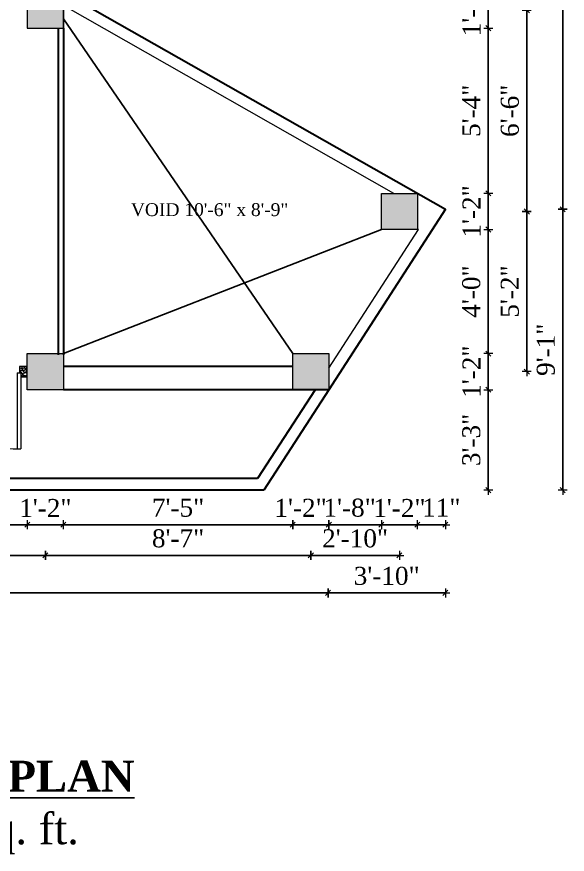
# Model space of a CAD drawing. Header units: inches. Extents: x 149946 to 166271, y -29520 to -26192.
# Drawn here: x 157038.2 to 157251.8, y -26790.3 to -26465.3 of the extents above; entities that cross this region are included whole.
import ezdxf

# ---------------------------------------------------------------- set-up
doc = ezdxf.new("R2010")
doc.units = ezdxf.units.IN
doc.header["$LTSCALE"] = 5
doc.header["$MEASUREMENT"] = 0
for name, color, linetype, lineweight in [('A-WALL', 7, 'Continuous', 9), ('Dimension', 7, 'Continuous', 18), ('DOOR', 62, 'Continuous', 0)]:
    doc.layers.add(name, color=color, linetype=linetype, lineweight=lineweight)
doc.layers.add('dim line', color=7, linetype='Continuous', lineweight=15, true_color=0xfab2b2)
doc.layers.add('TEXT', color=6, linetype='Continuous')
doc.layers.add('WALL', color=7, linetype='Continuous')
doc.styles.add('ordinary', font='times.ttf')
doc.dimstyles.new('Copy of 96', dxfattribs={"dimtxt": 7, "dimasz": 4, "dimexe": 0.5, "dimexo": 0.5, "dimgap": 3, "dimtad": 1, "dimdec": 1, "dimzin": 11, "dimdsep": 46, "dimlunit": 4, "dimtxsty": 'ordinary', "dimblk": 'OBLIQUE', "dimcen": 0.09, "dimse1": 1, "dimse2": 1, "dimclrt": 6, "dimazin": 0, "dimtfac": 1, "dimtdec": 1, "dimtix": 1, "dimtmove": 2, "dimatfit": 3, "dimldrblk": 'leader', "dimfxl": 0.5, "dimfxlon": 1, "dimtolj": 1, "dimtzin": 0, "dimarcsym": 0})

# ---------------------------------------------------------------- blocks, each defined once
blk = doc.blocks.new('A$C27B36B59')
at = {"layer": 'DOOR'}
for p, q in [((0, 4), (0, 0)), ((2.5, 4), (0, 4)), ((2.5, 2.5), (2.5, 4)), ((0, 0), (3, 0)), ((3, 2.5), (2.5, 2.5)), ((3, 0), (3, 2.5))]:
    blk.add_line(p, q, dxfattribs=at)
for centre, radius, start, end in [((-1.4, -0.54), 4.75, 22.1411, 72.838), ((1.34, 2.09), 1.64, 45.138, 144.8948), ((2.21, 0.3), 2.49, 83.3149, 152.658), ((0.13, 0.37), 2.05, 349.4875, 93.6805), ((1.96, -0.47), 2.01, 58.7447, 166.495), ((-0.06, 0.32), 1.13, 343.542, 86.947), ((2.08, -0.4), 1.17, 38.2816, 160.1519)]:
    blk.add_arc(centre, radius, start, end, dxfattribs=at)
blk = doc.blocks.new('D2')
at = {"layer": 'DOOR'}
for p, q in [((74473.95, 24047.59), (74473.95, 24018.09)), ((74473.95, 24047.59), (74475.45, 24047.59)), ((74475.45, 24047.59), (74475.45, 24018.13))]:
    blk.add_line(p, q, dxfattribs=at)
blk.add_arc((74473.95, 24047.59), 29.5, 180, 272.9146, dxfattribs=at)
at = {"layer": 'DOOR', "xscale": -1, "rotation": 180}
blk.add_blockref('A$C27B36B59', (74441.95, 24050.09), dxfattribs=at)
at = {"layer": 'DOOR', "rotation": 180}
blk.add_blockref('A$C27B36B59', (74477.95, 24050.09), dxfattribs=at)
blk = doc.blocks.new('oblique')
at = {"color": 0, "lineweight": -2}
blk.add_line((0.25, 0.25), (-0.25, -0.25), dxfattribs=at)
at = {"layer": 'dim line', "lineweight": 9}
for p, q in [((-0.4375, 0), (0.4375, 0)), ((0, 0.4375), (0, -0.4375))]:
    blk.add_line(p, q, dxfattribs=at)
blk = doc.blocks.new('*D514')
at = {"layer": 'A-WALL', "color": 0, "lineweight": -2, "ltscale": 5, "transparency": 16777216}
for p, q in [((157221.17, -26596.06), (157221.17, -26592.06)), ((157221.17, -26610.06), (157221.17, -26596.06)), ((157221.17, -26610.06), (157221.17, -26614.06))]:
    blk.add_line(p, q, dxfattribs=at)
at = {"layer": 'Defpoints', "color": 0, "ltscale": 5, "transparency": 16777216}
for p in [(157159.3, -26596.06), (157221.17, -26596.06), (157159.3, -26610.06)]:
    blk.add_point(p, dxfattribs=at)
at = {"layer": 'A-WALL', "color": 0, "lineweight": -2, "ltscale": 5, "transparency": 16777216, "xscale": 4, "yscale": 4, "zscale": 4}
for p, rotation in [((157221.17, -26596.06), 270), ((157221.17, -26610.06), 90)]:
    blk.add_blockref('oblique', p, dxfattribs=dict(at, rotation=rotation))
at = {"layer": 'A-WALL', "color": 6, "ltscale": 5, "transparency": 16777216, "insert": (157214.67, -26603.06), "char_height": 7, "attachment_point": 5, "rotation": 90, "style": 'ordinary'}
blk.add_mtext('\\A1;1\'-2"', dxfattribs=at)
blk = doc.blocks.new('_OBLIQUE')
at = {"color": 0, "linetype": 'ByBlock'}
blk.add_line((-0.5, -0.5), (0.5, 0.5), dxfattribs=at)
blk = doc.blocks.new('leader')
at = {"layer": 'Dimension'}
for p, q in [((0, -4.328), (0, 4.328)), ((-4.424, 0), (4.424, 0))]:
    blk.add_line(p, q, dxfattribs=at)
blk = doc.blocks.new('*D515')
at = {"layer": 'A-WALL', "color": 0, "lineweight": -2, "ltscale": 5, "transparency": 16777216}
blk.add_line((157221.17, -26596.06), (157221.17, -26547.88), dxfattribs=at)
at = {"layer": 'Defpoints', "color": 0, "ltscale": 5, "transparency": 16777216}
for p in [(157193.68, -26547.88), (157221.17, -26547.88), (157159.3, -26596.06)]:
    blk.add_point(p, dxfattribs=at)
at = {"layer": 'A-WALL', "color": 0, "lineweight": -2, "ltscale": 5, "transparency": 16777216, "xscale": 4, "yscale": 4, "zscale": 4}
for p, rotation in [((157221.17, -26547.88), 90), ((157221.17, -26596.06), 270)]:
    blk.add_blockref('oblique', p, dxfattribs=dict(at, rotation=rotation))
at = {"layer": 'A-WALL', "color": 6, "ltscale": 5, "transparency": 16777216, "insert": (157214.61, -26571.97), "char_height": 7, "attachment_point": 5, "rotation": 90, "style": 'ordinary'}
blk.add_mtext('\\A1;4\'-0"', dxfattribs=at)
blk = doc.blocks.new('*D516')
at = {"layer": 'A-WALL', "color": 0, "lineweight": -2, "ltscale": 5, "transparency": 16777216}
for p, q in [((157221.17, -26533.88), (157221.17, -26529.88)), ((157221.17, -26547.88), (157221.17, -26533.88)), ((157221.17, -26547.88), (157221.17, -26551.88))]:
    blk.add_line(p, q, dxfattribs=at)
at = {"layer": 'Defpoints', "color": 0, "ltscale": 5, "transparency": 16777216}
for p in [(157193.68, -26533.88), (157221.17, -26533.88), (157193.68, -26547.88)]:
    blk.add_point(p, dxfattribs=at)
at = {"layer": 'A-WALL', "color": 0, "lineweight": -2, "ltscale": 5, "transparency": 16777216, "xscale": 4, "yscale": 4, "zscale": 4}
for p, rotation in [((157221.17, -26533.88), 270), ((157221.17, -26547.88), 90)]:
    blk.add_blockref('oblique', p, dxfattribs=dict(at, rotation=rotation))
at = {"layer": 'A-WALL', "color": 6, "ltscale": 5, "transparency": 16777216, "insert": (157214.67, -26540.88), "char_height": 7, "attachment_point": 5, "rotation": 90, "style": 'ordinary'}
blk.add_mtext('\\A1;1\'-2"', dxfattribs=at)
blk = doc.blocks.new('*D517')
at = {"layer": 'A-WALL', "color": 0, "lineweight": -2, "ltscale": 5, "transparency": 16777216}
blk.add_line((157221.17, -26533.88), (157221.17, -26469.78), dxfattribs=at)
at = {"layer": 'Defpoints', "color": 0, "ltscale": 5, "transparency": 16777216}
for p in [(157056.29, -26469.78), (157221.17, -26469.78), (157193.68, -26533.88)]:
    blk.add_point(p, dxfattribs=at)
at = {"layer": 'A-WALL', "color": 0, "lineweight": -2, "ltscale": 5, "transparency": 16777216, "xscale": 4, "yscale": 4, "zscale": 4}
for p, rotation in [((157221.17, -26469.78), 90), ((157221.17, -26533.88), 270)]:
    blk.add_blockref('oblique', p, dxfattribs=dict(at, rotation=rotation))
at = {"layer": 'A-WALL', "color": 6, "ltscale": 5, "transparency": 16777216, "insert": (157214.61, -26501.83), "char_height": 7, "attachment_point": 5, "rotation": 90, "style": 'ordinary'}
blk.add_mtext('\\A1;5\'-4"', dxfattribs=at)
blk = doc.blocks.new('*D518')
at = {"layer": 'A-WALL', "color": 0, "lineweight": -2, "ltscale": 5, "transparency": 16777216}
for p, q in [((157221.17, -26455.78), (157221.17, -26451.78)), ((157221.17, -26469.78), (157221.17, -26455.78)), ((157221.17, -26469.78), (157221.17, -26473.78))]:
    blk.add_line(p, q, dxfattribs=at)
at = {"layer": 'Defpoints', "color": 0, "ltscale": 5, "transparency": 16777216}
for p in [(157056.29, -26455.78), (157221.17, -26455.78), (157056.29, -26469.78)]:
    blk.add_point(p, dxfattribs=at)
at = {"layer": 'A-WALL', "color": 0, "lineweight": -2, "ltscale": 5, "transparency": 16777216, "xscale": 4, "yscale": 4, "zscale": 4}
for p, rotation in [((157221.17, -26455.78), 270), ((157221.17, -26469.78), 90)]:
    blk.add_blockref('oblique', p, dxfattribs=dict(at, rotation=rotation))
at = {"layer": 'A-WALL', "color": 6, "ltscale": 5, "transparency": 16777216, "insert": (157214.67, -26462.78), "char_height": 7, "attachment_point": 5, "rotation": 90, "style": 'ordinary'}
blk.add_mtext('\\A1;1\'-2"', dxfattribs=at)
blk = doc.blocks.new('*D521')
at = {"layer": 'A-WALL', "color": 0, "lineweight": -2, "ltscale": 5, "transparency": 16777216}
blk.add_line((157236.12, -26603.06), (157236.12, -26540.88), dxfattribs=at)
at = {"layer": 'Defpoints', "color": 0, "ltscale": 5, "transparency": 16777216}
for p in [(157186.68, -26540.88), (157236.12, -26540.88), (157152.3, -26603.06)]:
    blk.add_point(p, dxfattribs=at)
at = {"layer": 'A-WALL', "color": 0, "lineweight": -2, "ltscale": 5, "transparency": 16777216, "xscale": 4, "yscale": 4, "zscale": 4}
for p, rotation in [((157236.12, -26540.88), 90), ((157236.12, -26603.06), 270)]:
    blk.add_blockref('oblique', p, dxfattribs=dict(at, rotation=rotation))
at = {"layer": 'A-WALL', "color": 6, "ltscale": 5, "transparency": 16777216, "insert": (157229.56, -26571.97), "char_height": 7, "attachment_point": 5, "rotation": 90, "style": 'ordinary'}
blk.add_mtext('\\A1;5\'-2"', dxfattribs=at)
blk = doc.blocks.new('*D522')
at = {"layer": 'A-WALL', "color": 0, "lineweight": -2, "ltscale": 5, "transparency": 16777216}
blk.add_line((157236.12, -26540.88), (157236.12, -26462.78), dxfattribs=at)
at = {"layer": 'Defpoints', "color": 0, "ltscale": 5, "transparency": 16777216}
for p in [(157049.29, -26462.78), (157236.12, -26462.78), (157186.68, -26540.88)]:
    blk.add_point(p, dxfattribs=at)
at = {"layer": 'A-WALL', "color": 0, "lineweight": -2, "ltscale": 5, "transparency": 16777216, "xscale": 4, "yscale": 4, "zscale": 4}
for p, rotation in [((157236.12, -26462.78), 90), ((157236.12, -26540.88), 270)]:
    blk.add_blockref('oblique', p, dxfattribs=dict(at, rotation=rotation))
at = {"layer": 'A-WALL', "color": 6, "ltscale": 5, "transparency": 16777216, "insert": (157229.56, -26501.83), "char_height": 7, "attachment_point": 5, "rotation": 90, "style": 'ordinary'}
blk.add_mtext('\\A1;6\'-6"', dxfattribs=at)
blk = doc.blocks.new('*D529')
at = {"layer": 'A-WALL', "color": 0, "lineweight": -2, "ltscale": 5, "transparency": 16777216}
blk.add_line((157056.29, -26344.63), (157179.68, -26344.63), dxfattribs=at)
at = {"layer": 'Defpoints', "color": 0, "ltscale": 5, "transparency": 16777216}
for p in [(157179.68, -26344.63), (157056.29, -26455.78), (157179.68, -26533.88)]:
    blk.add_point(p, dxfattribs=at)
at = {"layer": 'A-WALL', "color": 0, "lineweight": -2, "ltscale": 5, "transparency": 16777216, "xscale": 4, "yscale": 4, "zscale": 4, "rotation": 180}
blk.add_blockref('oblique', (157056.29, -26344.63), dxfattribs=at)
at = {"layer": 'A-WALL', "color": 0, "lineweight": -2, "ltscale": 5, "transparency": 16777216, "xscale": 4, "yscale": 4, "zscale": 4}
blk.add_blockref('oblique', (157179.68, -26344.63), dxfattribs=at)
at = {"layer": 'A-WALL', "color": 6, "ltscale": 5, "transparency": 16777216, "insert": (157117.98, -26338.07), "char_height": 7, "attachment_point": 5, "style": 'ordinary'}
blk.add_mtext('\\A1;10\'-3"', dxfattribs=at)
blk = doc.blocks.new('*D530')
at = {"layer": 'A-WALL', "color": 0, "lineweight": -2, "ltscale": 5, "transparency": 16777216}
for p, q in [((157179.68, -26344.63), (157175.68, -26344.63)), ((157179.68, -26344.63), (157193.68, -26344.63)), ((157193.68, -26344.63), (157197.68, -26344.63))]:
    blk.add_line(p, q, dxfattribs=at)
at = {"layer": 'Defpoints', "color": 0, "ltscale": 5, "transparency": 16777216}
for p in [(157193.68, -26344.63), (157179.68, -26533.88), (157193.68, -26533.88)]:
    blk.add_point(p, dxfattribs=at)
at = {"layer": 'A-WALL', "color": 0, "lineweight": -2, "ltscale": 5, "transparency": 16777216, "xscale": 4, "yscale": 4, "zscale": 4}
blk.add_blockref('oblique', (157179.68, -26344.63), dxfattribs=at)
at = {"layer": 'A-WALL', "color": 0, "lineweight": -2, "ltscale": 5, "transparency": 16777216, "xscale": 4, "yscale": 4, "zscale": 4, "rotation": 180}
blk.add_blockref('oblique', (157193.68, -26344.63), dxfattribs=at)
at = {"layer": 'A-WALL', "color": 6, "ltscale": 5, "transparency": 16777216, "insert": (157186.68, -26338.13), "char_height": 7, "attachment_point": 5, "style": 'ordinary'}
blk.add_mtext('\\A1;1\'-2"', dxfattribs=at)
blk = doc.blocks.new('*D531')
at = {"layer": 'A-WALL', "color": 0, "lineweight": -2, "ltscale": 5, "transparency": 16777216}
blk.add_line((157193.68, -26344.63), (157204.54, -26344.63), dxfattribs=at)
at = {"layer": 'Defpoints', "color": 0, "ltscale": 5, "transparency": 16777216}
for p in [(157204.54, -26344.63), (157193.68, -26533.88), (157204.54, -26540.06)]:
    blk.add_point(p, dxfattribs=at)
at = {"layer": 'A-WALL', "color": 0, "lineweight": -2, "ltscale": 5, "transparency": 16777216, "xscale": 4, "yscale": 4, "zscale": 4, "rotation": 180}
blk.add_blockref('oblique', (157193.68, -26344.63), dxfattribs=at)
at = {"layer": 'A-WALL', "color": 0, "lineweight": -2, "ltscale": 5, "transparency": 16777216, "xscale": 4, "yscale": 4, "zscale": 4}
blk.add_blockref('oblique', (157204.54, -26344.63), dxfattribs=at)
at = {"layer": 'A-WALL', "color": 6, "ltscale": 5, "transparency": 16777216, "insert": (157203.58, -26338.07), "char_height": 7, "attachment_point": 5, "style": 'ordinary'}
blk.add_mtext('\\A1;11"', dxfattribs=at)
blk = doc.blocks.new('*D534')
at = {"layer": 'A-WALL', "color": 0, "lineweight": -2, "ltscale": 5, "transparency": 16777216}
blk.add_line((157049.29, -26331.59), (157186.68, -26331.59), dxfattribs=at)
at = {"layer": 'Defpoints', "color": 0, "ltscale": 5, "transparency": 16777216}
for p in [(157186.68, -26331.59), (157049.29, -26462.78), (157186.68, -26540.88)]:
    blk.add_point(p, dxfattribs=at)
at = {"layer": 'A-WALL', "color": 0, "lineweight": -2, "ltscale": 5, "transparency": 16777216, "xscale": 4, "yscale": 4, "zscale": 4, "rotation": 180}
blk.add_blockref('oblique', (157049.29, -26331.59), dxfattribs=at)
at = {"layer": 'A-WALL', "color": 0, "lineweight": -2, "ltscale": 5, "transparency": 16777216, "xscale": 4, "yscale": 4, "zscale": 4}
blk.add_blockref('oblique', (157186.68, -26331.59), dxfattribs=at)
at = {"layer": 'A-WALL', "color": 6, "ltscale": 5, "transparency": 16777216, "insert": (157117.98, -26325.03), "char_height": 7, "attachment_point": 5, "style": 'ordinary'}
blk.add_mtext('\\A1;11\'-5"', dxfattribs=at)
blk = doc.blocks.new('*D536')
at = {"layer": 'A-WALL', "color": 0, "lineweight": -2, "ltscale": 5, "transparency": 16777216}
blk.add_line((156916.72, -26312.87), (157204.54, -26312.87), dxfattribs=at)
at = {"layer": 'Defpoints', "color": 0, "ltscale": 5, "transparency": 16777216}
for p in [(157204.54, -26312.87), (156916.72, -26384.4), (157204.54, -26540.06)]:
    blk.add_point(p, dxfattribs=at)
at = {"layer": 'A-WALL', "color": 0, "lineweight": -2, "ltscale": 5, "transparency": 16777216, "xscale": 4, "yscale": 4, "zscale": 4, "rotation": 180}
blk.add_blockref('oblique', (156916.72, -26312.87), dxfattribs=at)
at = {"layer": 'A-WALL', "color": 0, "lineweight": -2, "ltscale": 5, "transparency": 16777216, "xscale": 4, "yscale": 4, "zscale": 4}
blk.add_blockref('oblique', (157204.54, -26312.87), dxfattribs=at)
at = {"layer": 'A-WALL', "color": 6, "ltscale": 5, "transparency": 16777216, "insert": (157060.63, -26306.31), "char_height": 7, "attachment_point": 5, "style": 'ordinary'}
blk.add_mtext('\\A1;24\'-0"', dxfattribs=at)
blk = doc.blocks.new('*D537')
at = {"layer": 'A-WALL', "color": 0, "lineweight": -2, "ltscale": 5, "transparency": 16777216}
blk.add_line((157250.08, -26649.06), (157250.08, -26540.06), dxfattribs=at)
at = {"layer": 'Defpoints', "color": 0, "ltscale": 5, "transparency": 16777216}
for p in [(157204.54, -26540.06), (157250.08, -26540.06), (157134.1, -26649.06)]:
    blk.add_point(p, dxfattribs=at)
at = {"layer": 'A-WALL', "color": 0, "lineweight": -2, "ltscale": 5, "transparency": 16777216, "xscale": 4, "yscale": 4, "zscale": 4}
for p, rotation in [((157250.08, -26540.06), 90), ((157250.08, -26649.06), 270)]:
    blk.add_blockref('oblique', p, dxfattribs=dict(at, rotation=rotation))
at = {"layer": 'A-WALL', "color": 6, "ltscale": 5, "transparency": 16777216, "insert": (157243.51, -26594.56), "char_height": 7, "attachment_point": 5, "rotation": 90, "style": 'ordinary'}
blk.add_mtext('\\A1;9\'-1"', dxfattribs=at)
blk = doc.blocks.new('*D538')
at = {"layer": 'A-WALL', "color": 0, "lineweight": -2, "ltscale": 5, "transparency": 16777216}
blk.add_line((157250.08, -26540.06), (157250.08, -26357.36), dxfattribs=at)
at = {"layer": 'Defpoints', "color": 0, "ltscale": 5, "transparency": 16777216}
for p in [(156877.72, -26357.36), (157250.08, -26357.36), (157204.54, -26540.06)]:
    blk.add_point(p, dxfattribs=at)
at = {"layer": 'A-WALL', "color": 0, "lineweight": -2, "ltscale": 5, "transparency": 16777216, "xscale": 4, "yscale": 4, "zscale": 4}
for p, rotation in [((157250.08, -26357.36), 90), ((157250.08, -26540.06), 270)]:
    blk.add_blockref('oblique', p, dxfattribs=dict(at, rotation=rotation))
at = {"layer": 'A-WALL', "color": 6, "ltscale": 5, "transparency": 16777216, "insert": (157243.52, -26448.71), "char_height": 7, "attachment_point": 5, "rotation": 90, "style": 'ordinary'}
blk.add_mtext('\\A1;15\'-3"', dxfattribs=at)
blk = doc.blocks.new('*D542')
at = {"layer": 'A-WALL', "color": 0, "lineweight": -2, "ltscale": 5, "transparency": 16777216}
blk.add_line((156930.72, -26662.47), (157042.29, -26662.47), dxfattribs=at)
at = {"layer": 'Defpoints', "color": 0, "ltscale": 5, "transparency": 16777216}
for p in [(156930.72, -26610.06), (157042.29, -26610.06), (157042.29, -26662.47)]:
    blk.add_point(p, dxfattribs=at)
at = {"layer": 'A-WALL', "color": 0, "lineweight": -2, "ltscale": 5, "transparency": 16777216, "xscale": 4, "yscale": 4, "zscale": 4, "rotation": 180}
blk.add_blockref('oblique', (156930.72, -26662.47), dxfattribs=at)
at = {"layer": 'A-WALL', "color": 0, "lineweight": -2, "ltscale": 5, "transparency": 16777216, "xscale": 4, "yscale": 4, "zscale": 4}
blk.add_blockref('oblique', (157042.29, -26662.47), dxfattribs=at)
at = {"layer": 'A-WALL', "color": 6, "ltscale": 5, "transparency": 16777216, "insert": (156986.51, -26655.9), "char_height": 7, "attachment_point": 5, "style": 'ordinary'}
blk.add_mtext('\\A1;9\'-4"', dxfattribs=at)
blk = doc.blocks.new('*D543')
at = {"layer": 'A-WALL', "color": 0, "lineweight": -2, "ltscale": 5, "transparency": 16777216}
for p, q in [((157042.29, -26662.47), (157038.29, -26662.47)), ((157042.29, -26662.47), (157056.29, -26662.47)), ((157056.29, -26662.47), (157060.29, -26662.47))]:
    blk.add_line(p, q, dxfattribs=at)
at = {"layer": 'Defpoints', "color": 0, "ltscale": 5, "transparency": 16777216}
for p in [(157042.29, -26610.06), (157056.29, -26610.06), (157056.29, -26662.47)]:
    blk.add_point(p, dxfattribs=at)
at = {"layer": 'A-WALL', "color": 0, "lineweight": -2, "ltscale": 5, "transparency": 16777216, "xscale": 4, "yscale": 4, "zscale": 4}
blk.add_blockref('oblique', (157042.29, -26662.47), dxfattribs=at)
at = {"layer": 'A-WALL', "color": 0, "lineweight": -2, "ltscale": 5, "transparency": 16777216, "xscale": 4, "yscale": 4, "zscale": 4, "rotation": 180}
blk.add_blockref('oblique', (157056.29, -26662.47), dxfattribs=at)
at = {"layer": 'A-WALL', "color": 6, "ltscale": 5, "transparency": 16777216, "insert": (157049.29, -26655.97), "char_height": 7, "attachment_point": 5, "style": 'ordinary'}
blk.add_mtext('\\A1;1\'-2"', dxfattribs=at)
blk = doc.blocks.new('*D544')
at = {"layer": 'A-WALL', "color": 0, "lineweight": -2, "ltscale": 5, "transparency": 16777216}
blk.add_line((157056.29, -26662.47), (157145.3, -26662.47), dxfattribs=at)
at = {"layer": 'Defpoints', "color": 0, "ltscale": 5, "transparency": 16777216}
for p in [(157056.29, -26610.06), (157145.3, -26610.06), (157145.3, -26662.47)]:
    blk.add_point(p, dxfattribs=at)
at = {"layer": 'A-WALL', "color": 0, "lineweight": -2, "ltscale": 5, "transparency": 16777216, "xscale": 4, "yscale": 4, "zscale": 4, "rotation": 180}
blk.add_blockref('oblique', (157056.29, -26662.47), dxfattribs=at)
at = {"layer": 'A-WALL', "color": 0, "lineweight": -2, "ltscale": 5, "transparency": 16777216, "xscale": 4, "yscale": 4, "zscale": 4}
blk.add_blockref('oblique', (157145.3, -26662.47), dxfattribs=at)
at = {"layer": 'A-WALL', "color": 6, "ltscale": 5, "transparency": 16777216, "insert": (157100.8, -26655.9), "char_height": 7, "attachment_point": 5, "style": 'ordinary'}
blk.add_mtext('\\A1;7\'-5"', dxfattribs=at)
blk = doc.blocks.new('*D545')
at = {"layer": 'A-WALL', "color": 0, "lineweight": -2, "ltscale": 5, "transparency": 16777216}
blk.add_line((157145.3, -26662.47), (157159.3, -26662.47), dxfattribs=at)
at = {"layer": 'Defpoints', "color": 0, "ltscale": 5, "transparency": 16777216}
for p in [(157145.3, -26610.06), (157159.3, -26610.06), (157159.3, -26662.47)]:
    blk.add_point(p, dxfattribs=at)
at = {"layer": 'A-WALL', "color": 0, "lineweight": -2, "ltscale": 5, "transparency": 16777216, "xscale": 4, "yscale": 4, "zscale": 4, "rotation": 180}
blk.add_blockref('oblique', (157145.3, -26662.47), dxfattribs=at)
at = {"layer": 'A-WALL', "color": 0, "lineweight": -2, "ltscale": 5, "transparency": 16777216, "xscale": 4, "yscale": 4, "zscale": 4}
blk.add_blockref('oblique', (157159.3, -26662.47), dxfattribs=at)
at = {"layer": 'A-WALL', "color": 6, "ltscale": 5, "transparency": 16777216, "insert": (157148.33, -26655.9), "char_height": 7, "attachment_point": 5, "style": 'ordinary'}
blk.add_mtext('\\A1;1\'-2"', dxfattribs=at)
blk = doc.blocks.new('*D546')
at = {"layer": 'A-WALL', "color": 0, "lineweight": -2, "ltscale": 5, "transparency": 16777216}
blk.add_line((157159.3, -26662.47), (157179.68, -26662.47), dxfattribs=at)
at = {"layer": 'Defpoints', "color": 0, "ltscale": 5, "transparency": 16777216}
for p in [(157179.68, -26547.88), (157159.3, -26610.06), (157179.68, -26662.47)]:
    blk.add_point(p, dxfattribs=at)
at = {"layer": 'A-WALL', "color": 0, "lineweight": -2, "ltscale": 5, "transparency": 16777216, "xscale": 4, "yscale": 4, "zscale": 4, "rotation": 180}
blk.add_blockref('oblique', (157159.3, -26662.47), dxfattribs=at)
at = {"layer": 'A-WALL', "color": 0, "lineweight": -2, "ltscale": 5, "transparency": 16777216, "xscale": 4, "yscale": 4, "zscale": 4}
blk.add_blockref('oblique', (157179.68, -26662.47), dxfattribs=at)
at = {"layer": 'A-WALL', "color": 6, "ltscale": 5, "transparency": 16777216, "insert": (157167.37, -26655.9), "char_height": 7, "attachment_point": 5, "style": 'ordinary'}
blk.add_mtext('\\A1;1\'-8"', dxfattribs=at)
blk = doc.blocks.new('*D547')
at = {"layer": 'A-WALL', "color": 0, "lineweight": -2, "ltscale": 5, "transparency": 16777216}
for p, q in [((157179.68, -26662.47), (157175.68, -26662.47)), ((157179.68, -26662.47), (157193.68, -26662.47)), ((157193.68, -26662.47), (157197.68, -26662.47))]:
    blk.add_line(p, q, dxfattribs=at)
at = {"layer": 'Defpoints', "color": 0, "ltscale": 5, "transparency": 16777216}
for p in [(157179.68, -26547.88), (157193.68, -26547.88), (157193.68, -26662.47)]:
    blk.add_point(p, dxfattribs=at)
at = {"layer": 'A-WALL', "color": 0, "lineweight": -2, "ltscale": 5, "transparency": 16777216, "xscale": 4, "yscale": 4, "zscale": 4}
blk.add_blockref('oblique', (157179.68, -26662.47), dxfattribs=at)
at = {"layer": 'A-WALL', "color": 0, "lineweight": -2, "ltscale": 5, "transparency": 16777216, "xscale": 4, "yscale": 4, "zscale": 4, "rotation": 180}
blk.add_blockref('oblique', (157193.68, -26662.47), dxfattribs=at)
at = {"layer": 'A-WALL', "color": 6, "ltscale": 5, "transparency": 16777216, "insert": (157186.68, -26655.97), "char_height": 7, "attachment_point": 5, "style": 'ordinary'}
blk.add_mtext('\\A1;1\'-2"', dxfattribs=at)
blk = doc.blocks.new('*D548')
at = {"layer": 'A-WALL', "color": 0, "lineweight": -2, "ltscale": 5, "transparency": 16777216}
blk.add_line((157193.68, -26662.47), (157204.54, -26662.47), dxfattribs=at)
at = {"layer": 'Defpoints', "color": 0, "ltscale": 5, "transparency": 16777216}
for p in [(157204.54, -26540.06), (157193.68, -26547.88), (157204.54, -26662.47)]:
    blk.add_point(p, dxfattribs=at)
at = {"layer": 'A-WALL', "color": 0, "lineweight": -2, "ltscale": 5, "transparency": 16777216, "xscale": 4, "yscale": 4, "zscale": 4, "rotation": 180}
blk.add_blockref('oblique', (157193.68, -26662.47), dxfattribs=at)
at = {"layer": 'A-WALL', "color": 0, "lineweight": -2, "ltscale": 5, "transparency": 16777216, "xscale": 4, "yscale": 4, "zscale": 4}
blk.add_blockref('oblique', (157204.54, -26662.47), dxfattribs=at)
at = {"layer": 'A-WALL', "color": 6, "ltscale": 5, "transparency": 16777216, "insert": (157202.95, -26655.8), "char_height": 7, "attachment_point": 5, "style": 'ordinary'}
blk.add_mtext('\\A1;11"', dxfattribs=at)
blk = doc.blocks.new('*D550')
at = {"layer": 'A-WALL', "color": 0, "lineweight": -2, "ltscale": 5, "transparency": 16777216}
blk.add_line((157049.29, -26674.36), (157152.3, -26674.36), dxfattribs=at)
at = {"layer": 'Defpoints', "color": 0, "ltscale": 5, "transparency": 16777216}
for p in [(157049.29, -26603.06), (157152.3, -26603.06), (157152.3, -26674.36)]:
    blk.add_point(p, dxfattribs=at)
at = {"layer": 'A-WALL', "color": 0, "lineweight": -2, "ltscale": 5, "transparency": 16777216, "xscale": 4, "yscale": 4, "zscale": 4, "rotation": 180}
blk.add_blockref('oblique', (157049.29, -26674.36), dxfattribs=at)
at = {"layer": 'A-WALL', "color": 0, "lineweight": -2, "ltscale": 5, "transparency": 16777216, "xscale": 4, "yscale": 4, "zscale": 4}
blk.add_blockref('oblique', (157152.3, -26674.36), dxfattribs=at)
at = {"layer": 'A-WALL', "color": 6, "ltscale": 5, "transparency": 16777216, "insert": (157100.8, -26667.79), "char_height": 7, "attachment_point": 5, "style": 'ordinary'}
blk.add_mtext('\\A1;8\'-7"', dxfattribs=at)
blk = doc.blocks.new('*D551')
at = {"layer": 'A-WALL', "color": 0, "lineweight": -2, "ltscale": 5, "transparency": 16777216}
blk.add_line((156923.72, -26674.36), (157049.29, -26674.36), dxfattribs=at)
at = {"layer": 'Defpoints', "color": 0, "ltscale": 5, "transparency": 16777216}
for p in [(156923.72, -26603.06), (157049.29, -26603.06), (157049.29, -26674.36)]:
    blk.add_point(p, dxfattribs=at)
at = {"layer": 'A-WALL', "color": 0, "lineweight": -2, "ltscale": 5, "transparency": 16777216, "xscale": 4, "yscale": 4, "zscale": 4, "rotation": 180}
blk.add_blockref('oblique', (156923.72, -26674.36), dxfattribs=at)
at = {"layer": 'A-WALL', "color": 0, "lineweight": -2, "ltscale": 5, "transparency": 16777216, "xscale": 4, "yscale": 4, "zscale": 4}
blk.add_blockref('oblique', (157049.29, -26674.36), dxfattribs=at)
at = {"layer": 'A-WALL', "color": 6, "ltscale": 5, "transparency": 16777216, "insert": (156986.51, -26667.8), "char_height": 7, "attachment_point": 5, "style": 'ordinary'}
blk.add_mtext('\\A1;10\'-6"', dxfattribs=at)
blk = doc.blocks.new('*D552')
at = {"layer": 'A-WALL', "color": 0, "lineweight": -2, "ltscale": 5, "transparency": 16777216}
blk.add_line((157152.3, -26674.36), (157186.68, -26674.36), dxfattribs=at)
at = {"layer": 'Defpoints', "color": 0, "ltscale": 5, "transparency": 16777216}
for p in [(157186.68, -26540.88), (157152.3, -26603.06), (157186.68, -26674.36)]:
    blk.add_point(p, dxfattribs=at)
at = {"layer": 'A-WALL', "color": 0, "lineweight": -2, "ltscale": 5, "transparency": 16777216, "xscale": 4, "yscale": 4, "zscale": 4, "rotation": 180}
blk.add_blockref('oblique', (157152.3, -26674.36), dxfattribs=at)
at = {"layer": 'A-WALL', "color": 0, "lineweight": -2, "ltscale": 5, "transparency": 16777216, "xscale": 4, "yscale": 4, "zscale": 4}
blk.add_blockref('oblique', (157186.68, -26674.36), dxfattribs=at)
at = {"layer": 'A-WALL', "color": 6, "ltscale": 5, "transparency": 16777216, "insert": (157169.49, -26667.8), "char_height": 7, "attachment_point": 5, "style": 'ordinary'}
blk.add_mtext('\\A1;2\'-10"', dxfattribs=at)
blk = doc.blocks.new('*D553')
at = {"layer": 'A-WALL', "color": 0, "lineweight": -2, "ltscale": 5, "transparency": 16777216}
blk.add_line((157158.98, -26688.91), (156792.18, -26688.91), dxfattribs=at)
at = {"layer": 'Defpoints', "color": 0, "ltscale": 5, "transparency": 16777216}
for p in [(156792.18, -26610.06), (157158.98, -26610.06), (156792.18, -26688.91)]:
    blk.add_point(p, dxfattribs=at)
at = {"layer": 'A-WALL', "color": 0, "lineweight": -2, "ltscale": 5, "transparency": 16777216, "xscale": 4, "yscale": 4, "zscale": 4, "rotation": 180}
blk.add_blockref('oblique', (156792.18, -26688.91), dxfattribs=at)
at = {"layer": 'A-WALL', "color": 0, "lineweight": -2, "ltscale": 5, "transparency": 16777216, "xscale": 4, "yscale": 4, "zscale": 4}
blk.add_blockref('oblique', (157158.98, -26688.91), dxfattribs=at)
at = {"layer": 'A-WALL', "color": 6, "ltscale": 5, "transparency": 16777216, "insert": (156975.58, -26682.34), "char_height": 7, "attachment_point": 5, "style": 'ordinary'}
blk.add_mtext('\\A1;30\'-7"', dxfattribs=at)
blk = doc.blocks.new('*D554')
at = {"layer": 'A-WALL', "color": 0, "lineweight": -2, "ltscale": 5, "transparency": 16777216}
blk.add_line((157158.98, -26688.91), (157204.54, -26688.91), dxfattribs=at)
at = {"layer": 'Defpoints', "color": 0, "ltscale": 5, "transparency": 16777216}
for p in [(157204.54, -26540.06), (157158.98, -26610.06), (157204.54, -26688.91)]:
    blk.add_point(p, dxfattribs=at)
at = {"layer": 'A-WALL', "color": 0, "lineweight": -2, "ltscale": 5, "transparency": 16777216, "xscale": 4, "yscale": 4, "zscale": 4, "rotation": 180}
blk.add_blockref('oblique', (157158.98, -26688.91), dxfattribs=at)
at = {"layer": 'A-WALL', "color": 0, "lineweight": -2, "ltscale": 5, "transparency": 16777216, "xscale": 4, "yscale": 4, "zscale": 4}
blk.add_blockref('oblique', (157204.54, -26688.91), dxfattribs=at)
at = {"layer": 'A-WALL', "color": 6, "ltscale": 5, "transparency": 16777216, "insert": (157181.76, -26682.35), "char_height": 7, "attachment_point": 5, "style": 'ordinary'}
blk.add_mtext('\\A1;3\'-10"', dxfattribs=at)
blk = doc.blocks.new('*D565')
at = {"layer": 'A-WALL', "color": 0, "lineweight": -2, "ltscale": 5, "transparency": 16777216}
blk.add_line((157221.17, -26610.06), (157221.17, -26649.06), dxfattribs=at)
at = {"layer": 'Defpoints', "color": 0, "ltscale": 5, "transparency": 16777216}
for p in [(157159.3, -26610.06), (157134.1, -26649.06), (157221.17, -26649.06)]:
    blk.add_point(p, dxfattribs=at)
at = {"layer": 'A-WALL', "color": 0, "lineweight": -2, "ltscale": 5, "transparency": 16777216, "xscale": 4, "yscale": 4, "zscale": 4}
for p, rotation in [((157221.17, -26610.06), 90), ((157221.17, -26649.06), 270)]:
    blk.add_blockref('oblique', p, dxfattribs=dict(at, rotation=rotation))
at = {"layer": 'A-WALL', "color": 6, "ltscale": 5, "transparency": 16777216, "insert": (157214.61, -26629.56), "char_height": 7, "attachment_point": 5, "rotation": 90, "style": 'ordinary'}
blk.add_mtext('\\A1;3\'-3"', dxfattribs=at)

msp = doc.modelspace()

# ---------------------------------------------------------------- hatches: boundary and pattern name
at = {"layer": 'WALL', "linetype": 'ByBlock', "ltscale": 5, "true_color": 0xf8991e}
h = msp.add_hatch(color=30, dxfattribs=at)
h.dxf.hatch_style = 1
h.paths.add_polyline_path([(157056.29, -26469.78), (157056.29, -26455.78), (157042.29, -26455.78), (157042.29, -26469.78)])
h = msp.add_hatch(color=30, dxfattribs=at)
h.dxf.hatch_style = 1
h.paths.add_polyline_path([(157179.68, -26533.88), (157179.68, -26547.88), (157193.68, -26547.88), (157193.68, -26533.88)])
h = msp.add_hatch(color=30, dxfattribs=at)
h.dxf.hatch_style = 1
h.paths.add_polyline_path([(157042.29, -26596.06), (157042.29, -26610.06), (157056.29, -26610.06), (157056.29, -26596.06)])
h = msp.add_hatch(color=30, dxfattribs=at)
h.dxf.hatch_style = 1
h.paths.add_polyline_path([(157145.3, -26596.06), (157145.3, -26610.06), (157159.3, -26610.06), (157159.3, -26596.06)])

# ---------------------------------------------------------------- linework, layer by layer
at = {"layer": 'A-WALL', "lineweight": 30}
for p, q in [((157056.29, -26455.78, -72.71), (157204.54, -26540.06, -72.71)), ((157054.29, -26469.78, -72.71), (157054.29, -26596.56, -72.71)), ((157056.29, -26469.78, -72.71), (157056.29, -26596.56, -72.71)), ((157204.54, -26540.06, -72.71), (157159.3, -26610.06, -72.71)), ((157145.3, -26601.06, -72.71), (157056.29, -26601.06, -72.71)), ((157159.3, -26610.06, -72.71), (157056.29, -26610.06, -72.71)), ((157153.94, -26610.06, -72.71), (157131.65, -26644.56, -72.71)), ((157159.3, -26610.06, -72.71), (157134.1, -26649.06, -72.71)), ((157131.65, -26644.56, -72.71), (156795.87, -26644.56, -72.71)), ((157134.1, -26649.06, -72.71), (156791.26, -26649.06, -72.71))]:
    msp.add_line(p, q, dxfattribs=at)
at = {"layer": 'A-WALL', "ltscale": 5, "elevation": -72.71}
for points in [[(157042.29, -26469.78), (157056.29, -26469.78), (157056.29, -26455.78), (157042.29, -26455.78)], [(157179.68, -26533.88), (157193.68, -26533.88), (157193.68, -26547.88), (157179.68, -26547.88)], [(157042.29, -26596.06), (157056.29, -26596.06), (157056.29, -26610.06), (157042.29, -26610.06)], [(157145.3, -26596.06), (157159.3, -26596.06), (157159.3, -26610.06), (157145.3, -26610.06)]]:
    msp.add_lwpolyline(points, close=True, dxfattribs=at)
msp.add_lwpolyline([(157056.29, -26601.06), (157056.29, -26601.06), (157145.3, -26601.06), (157145.3, -26596.06), (157159.3, -26596.06), (157159.3, -26601.77), (157194.12, -26547.88), (157179.68, -26547.88), (157179.68, -26533.88), (157184.57, -26533.88), (157056.29, -26460.96), (157056.29, -26469.78)], dxfattribs=at)
at = {"layer": 'WALL', "color": 30, "linetype": 'ByBlock', "ltscale": 5, "true_color": 0xf8991e}
for p, q in [((157145.3, -26596.06, -72.71), (157056.29, -26466.13, -72.71)), ((157056.29, -26596.06, -72.71), (157179.68, -26547.88, -72.71))]:
    msp.add_line(p, q, dxfattribs=at)

# ---------------------------------------------------------------- block references
at = {"layer": 'WALL', "color": 2, "linetype": 'ByBlock'}
msp.add_blockref('D2', (82564.34, -50651.15, -72.71), dxfattribs=at)

# ---------------------------------------------------------------- texts
at = {"layer": 'TEXT', "style": 'ordinary'}
msp.add_text('VOID 10\'-6" x 8\'-9"', height=5, dxfattribs=at).set_placement((157082.47, -26542.68, -72.71))
at = {"layer": 'TEXT', "char_height": 12, "width": 219.8151, "attachment_point": 8, "style": 'ordinary'}
for s, insert in [('{\\fTimes New Roman|b1|i0|c0|p18;\\LSECOND FLOOR PLAN}', (156984.73, -26766.22, -72.71)), ('AREA = 306.21 sq. ft.', (156980.42, -26790.34, -72.71))]:
    msp.add_mtext(s, dxfattribs=dict(at, insert=insert))

# ---------------------------------------------------------------- dimensions: what is measured, and where the dimension line sits
at = {"layer": 'A-WALL', "ltscale": 5}
for base, p1, p2, picture, middle in [((157204.54, -26312.87, -72.71), (156916.72, -26384.4, -72.71), (157204.54, -26540.06, -72.71), '*D536', (157060.63, -26306.31, -72.71)), ((157186.68, -26331.59, -72.71), (157049.29, -26462.78, -72.71), (157186.68, -26540.88, -72.71), '*D534', (157117.98, -26325.03, -72.71)), ((157179.68, -26344.63, -72.71), (157056.29, -26455.78, -72.71), (157179.68, -26533.88, -72.71), '*D529', (157117.98, -26338.07, -72.71)), ((157193.68, -26344.63, -72.71), (157179.68, -26533.88, -72.71), (157193.68, -26533.88, -72.71), '*D530', (157186.68, -26338.13, -72.71)), ((157204.54, -26688.91, -72.71), (157158.98, -26610.06, -72.71), (157204.54, -26540.06, -72.71), '*D554', (157181.76, -26682.35, -72.71)), ((157186.68, -26674.36, -72.71), (157152.3, -26603.06, -72.71), (157186.68, -26540.88, -72.71), '*D552', (157169.49, -26667.8, -72.71)), ((157193.68, -26662.47, -72.71), (157179.68, -26547.88, -72.71), (157193.68, -26547.88, -72.71), '*D547', (157186.68, -26655.97, -72.71)), ((157049.29, -26674.36, -72.71), (156923.72, -26603.06, -72.71), (157049.29, -26603.06, -72.71), '*D551', (156986.51, -26667.8, -72.71)), ((157152.3, -26674.36, -72.71), (157049.29, -26603.06, -72.71), (157152.3, -26603.06, -72.71), '*D550', (157100.8, -26667.79, -72.71)), ((156792.18, -26688.91, -72.71), (157158.98, -26610.06, -72.71), (156792.18, -26610.06, -72.71), '*D553', (156975.58, -26682.34, -72.71)), ((157042.29, -26662.47, -72.71), (156930.72, -26610.06, -72.71), (157042.29, -26610.06, -72.71), '*D542', (156986.51, -26655.9, -72.71)), ((157056.29, -26662.47, -72.71), (157042.29, -26610.06, -72.71), (157056.29, -26610.06, -72.71), '*D543', (157049.29, -26655.97, -72.71)), ((157145.3, -26662.47, -72.71), (157056.29, -26610.06, -72.71), (157145.3, -26610.06, -72.71), '*D544', (157100.8, -26655.9, -72.71))]:
    dim = msp.add_linear_dim(base=base, p1=p1, p2=p2, dimstyle='Copy of 96', override={"dimdec": 0, "dimblk": 'oblique', "dimtdec": 0, "dimarcsym": 1}, dxfattribs=at)
    dim.commit()
    dim.dimension.update_dxf_attribs({"geometry": picture, "text_midpoint": middle})
for base, p1, p2, picture, middle in [((157204.54, -26344.63, -72.71), (157193.68, -26533.88, -72.71), (157204.54, -26540.06, -72.71), '*D531', (157203.58, -26338.07, -72.71)), ((157204.54, -26662.47, -72.71), (157193.68, -26547.88, -72.71), (157204.54, -26540.06, -72.71), '*D548', (157202.95, -26655.8, -72.71)), ((157179.68, -26662.47, -72.71), (157159.3, -26610.06, -72.71), (157179.68, -26547.88, -72.71), '*D546', (157167.37, -26655.9, -72.71)), ((157159.3, -26662.47, -72.71), (157145.3, -26610.06, -72.71), (157159.3, -26610.06, -72.71), '*D545', (157148.33, -26655.9, -72.71))]:
    dim = msp.add_linear_dim(base=base, p1=p1, p2=p2, dimstyle='Copy of 96', override={"dimdec": 0, "dimblk": 'oblique', "dimtdec": 0, "dimarcsym": 1}, dxfattribs=at)
    dim.commit()
    dim.dimension.update_dxf_attribs({"geometry": picture, "text_midpoint": middle, "dimtype": 160})
for base, p1, p2, picture, middle in [((157250.08, -26357.36, -72.71), (157204.54, -26540.06, -72.71), (156877.72, -26357.36, -72.71), '*D538', (157243.52, -26448.71, -72.71)), ((157221.17, -26455.78, -72.71), (157056.29, -26469.78, -72.71), (157056.29, -26455.78, -72.71), '*D518', (157214.67, -26462.78, -72.71)), ((157236.12, -26462.78, -72.71), (157186.68, -26540.88, -72.71), (157049.29, -26462.78, -72.71), '*D522', (157229.56, -26501.83, -72.71)), ((157221.17, -26469.78, -72.71), (157193.68, -26533.88, -72.71), (157056.29, -26469.78, -72.71), '*D517', (157214.61, -26501.83, -72.71)), ((157221.17, -26533.88, -72.71), (157193.68, -26547.88, -72.71), (157193.68, -26533.88, -72.71), '*D516', (157214.67, -26540.88, -72.71)), ((157250.08, -26540.06, -72.71), (157134.1, -26649.06, -72.71), (157204.54, -26540.06, -72.71), '*D537', (157243.51, -26594.56, -72.71)), ((157236.12, -26540.88, -72.71), (157152.3, -26603.06, -72.71), (157186.68, -26540.88, -72.71), '*D521', (157229.56, -26571.97, -72.71)), ((157221.17, -26547.88, -72.71), (157159.3, -26596.06, -72.71), (157193.68, -26547.88, -72.71), '*D515', (157214.61, -26571.97, -72.71)), ((157221.17, -26596.06, -72.71), (157159.3, -26610.06, -72.71), (157159.3, -26596.06, -72.71), '*D514', (157214.67, -26603.06, -72.71)), ((157221.17, -26649.06, -72.71), (157159.3, -26610.06, -72.71), (157134.1, -26649.06, -72.71), '*D565', (157214.61, -26629.56, -72.71))]:
    dim = msp.add_linear_dim(base=base, p1=p1, p2=p2, angle=90, dimstyle='Copy of 96', override={"dimdec": 0, "dimblk": 'oblique', "dimtdec": 0, "dimarcsym": 1}, dxfattribs=at)
    dim.commit()
    dim.dimension.update_dxf_attribs({"geometry": picture, "text_midpoint": middle})

doc.saveas('drawing.dxf')
